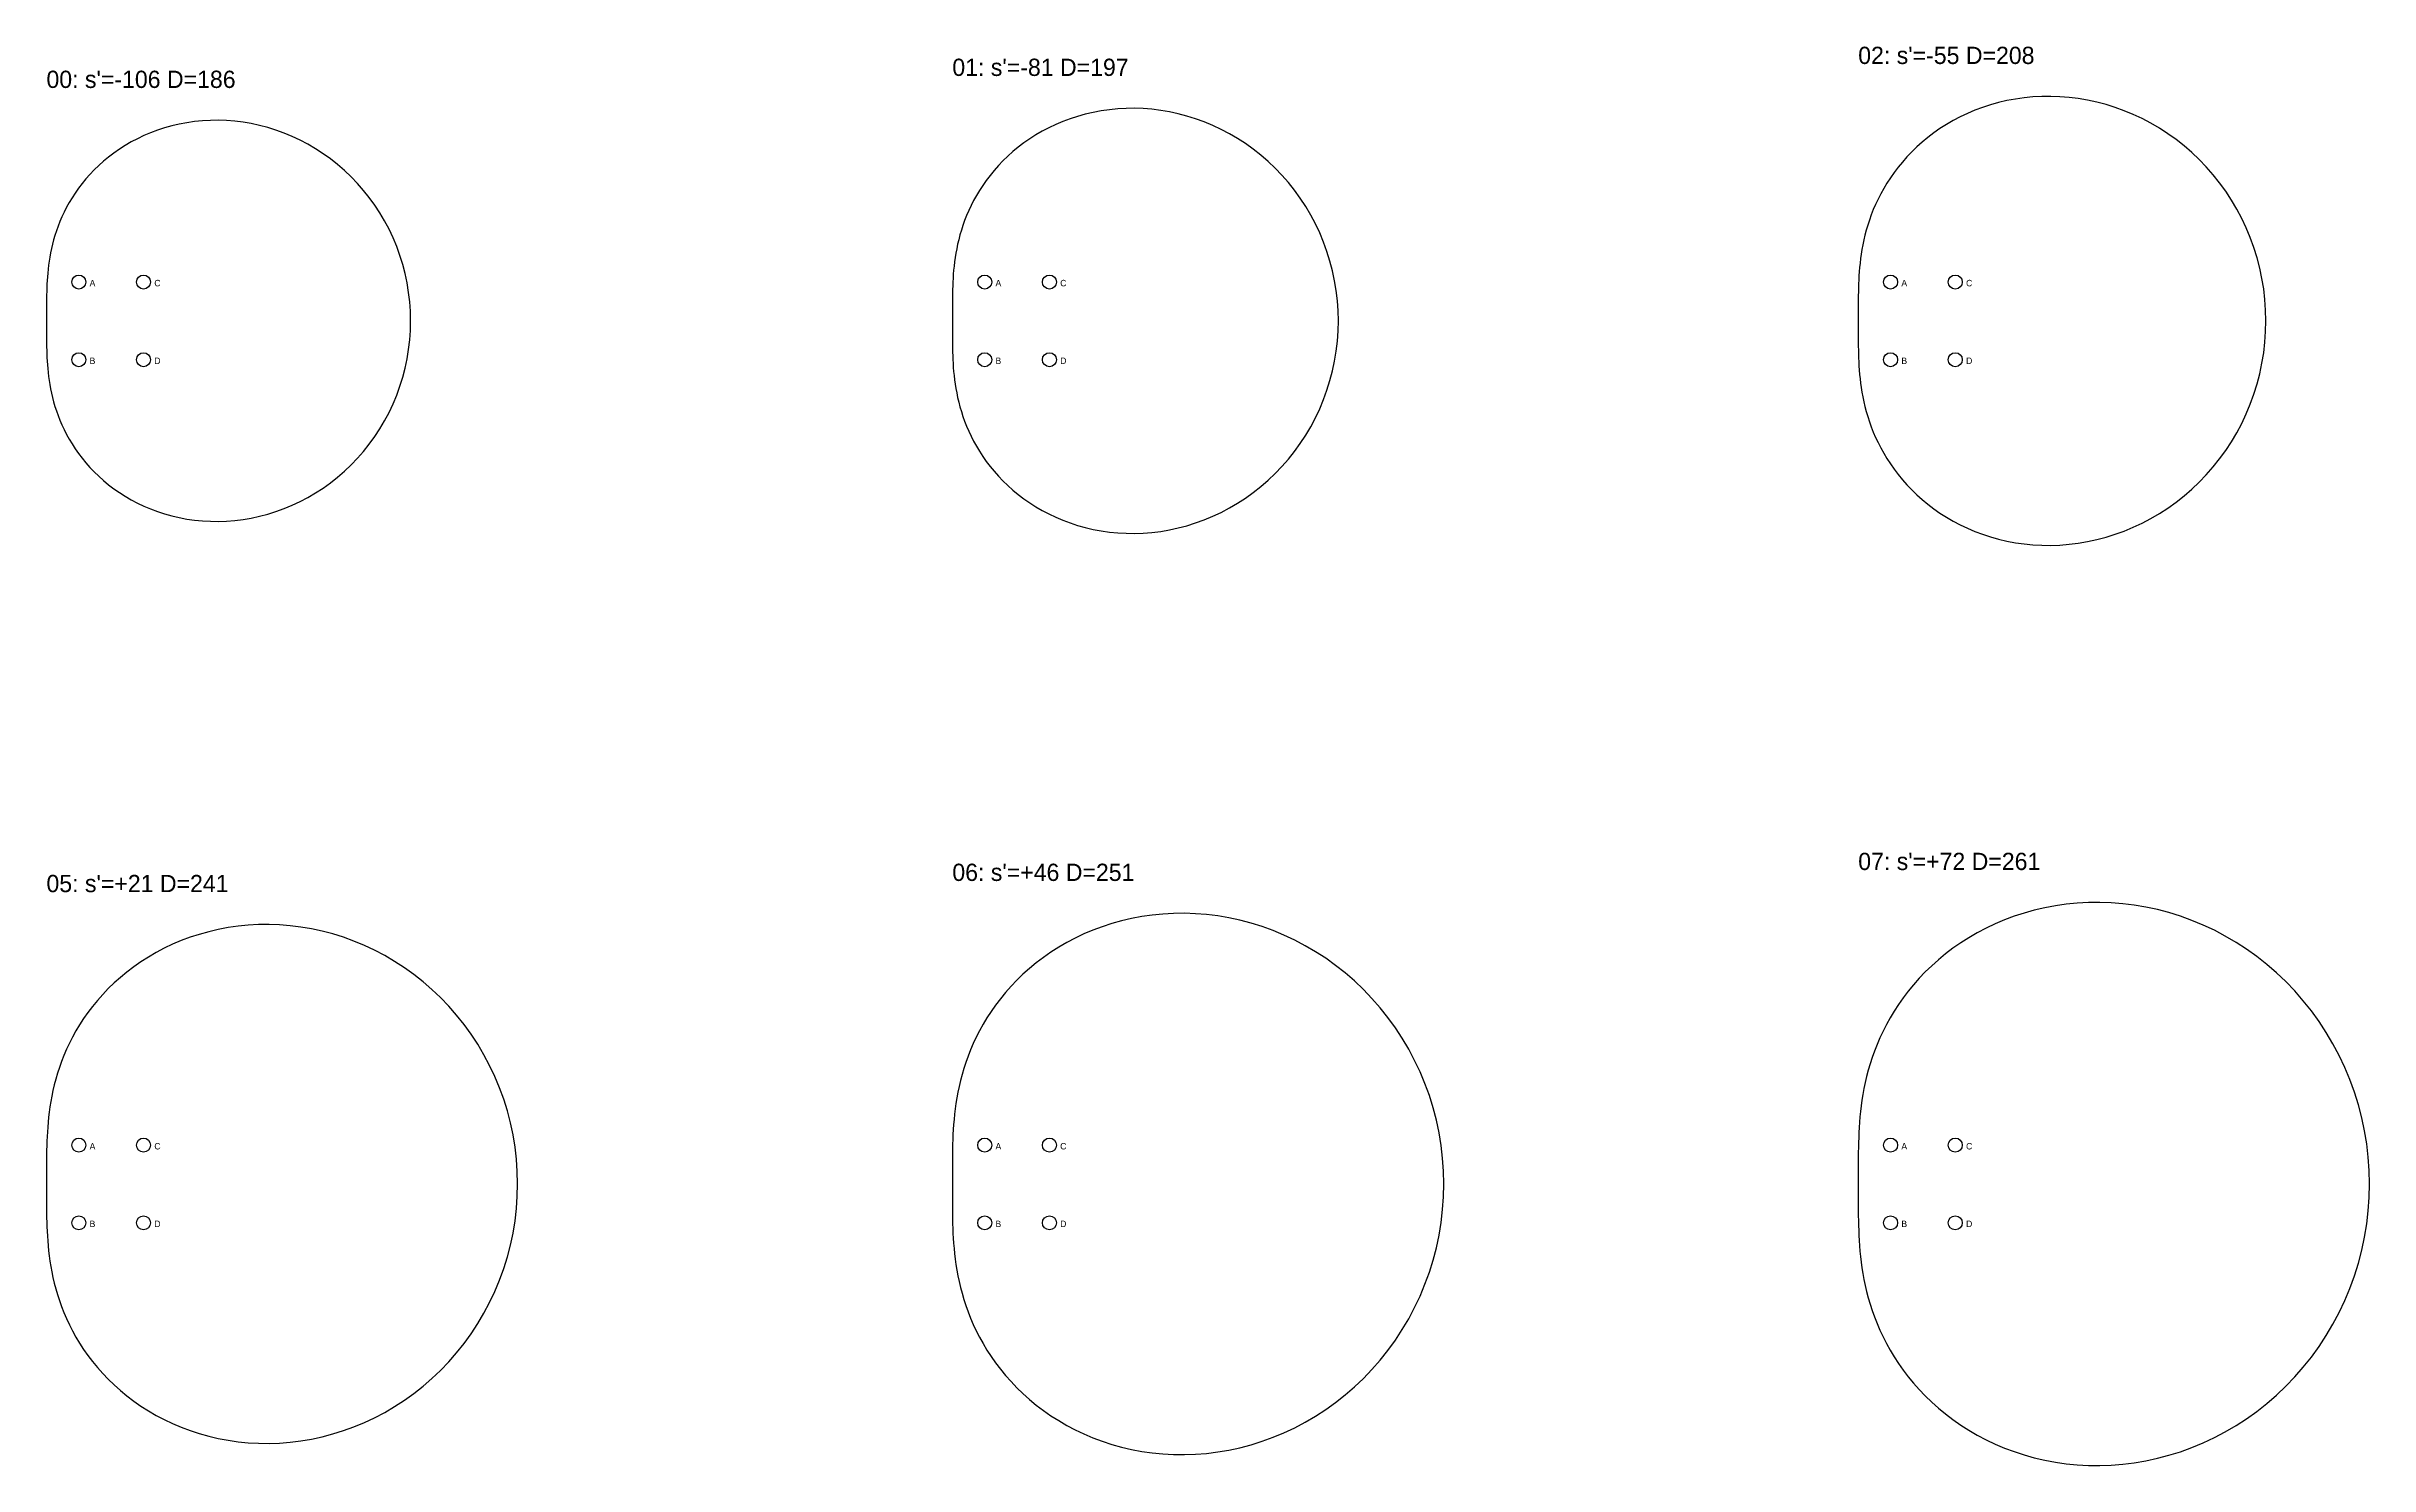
# Model space of a CAD drawing. Header units: millimetres. Extents: x 0 to 2007, y -5243 to 138.
# Drawn here: x 0 to 1077, y -530 to 127 of the extents above; entities that cross this region are included whole.
import ezdxf

# ---------------------------------------------------------------- set-up
doc = ezdxf.new("R2010")
doc.units = ezdxf.units.MM
for name, color, linetype in [('DOWEL', 5, 'CONTINUOUS'), ('SLAB_00', 2, 'CONTINUOUS'), ('SLAB_01', 3, 'CONTINUOUS'), ('SLAB_02', 4, 'CONTINUOUS'), ('SLAB_05', 7, 'CONTINUOUS'), ('SLAB_06', 2, 'CONTINUOUS'), ('SLAB_07', 3, 'CONTINUOUS'), ('TEXT', 1, 'CONTINUOUS')]:
    doc.layers.add(name, color=color, linetype=linetype)

msp = doc.modelspace()

# ---------------------------------------------------------------- linework, layer by layer
at = {"layer": 'DOWEL'}
for centre in [(15, 18), (45, 18), (435, 18), (465, 18), (855, 18), (885, 18), (15, -18), (45, -18), (435, -18), (465, -18), (855, -18), (885, -18), (15, -382), (45, -382), (435, -382), (465, -382), (855, -382), (885, -382), (15, -418), (45, -418), (435, -418), (465, -418), (855, -418), (885, -418)]:
    msp.add_circle(centre, 3.25, dxfattribs=at)
at = {"layer": 'SLAB_00'}
msp.add_lwpolyline([(168.852, 0), (168.749, 4.419), (168.441, 8.827), (167.928, 13.213), (167.213, 17.568), (166.297, 21.879), (165.183, 26.138), (163.874, 30.333), (162.375, 34.456), (160.689, 38.495), (158.823, 42.442), (156.781, 46.288), (154.57, 50.024), (152.196, 53.642), (149.666, 57.134), (146.988, 60.492), (144.169, 63.709), (141.219, 66.78), (138.144, 69.698), (134.954, 72.457), (131.659, 75.054), (128.267, 77.483), (124.787, 79.741), (121.23, 81.825), (117.605, 83.732), (113.923, 85.46), (110.191, 87.008), (106.422, 88.376), (102.623, 89.562), (98.806, 90.568), (94.979, 91.394), (91.153, 92.042), (87.335, 92.514), (83.536, 92.812), (79.763, 92.94), (76.026, 92.902), (72.333, 92.7), (68.691, 92.34), (65.108, 91.827), (61.591, 91.166), (58.146, 90.362), (54.781, 89.422), (51.499, 88.352), (48.308, 87.158), (45.211, 85.847), (42.213, 84.426), (39.318, 82.902), (36.529, 81.283), (33.849, 79.575), (31.281, 77.787), (28.825, 75.925), (26.485, 73.996), (24.259, 72.009), (22.149, 69.971), (20.155, 67.888), (18.276, 65.768), (16.51, 63.617), (14.857, 61.442), (13.315, 59.25), (11.881, 57.046), (10.553, 54.836), (9.328, 52.627), (8.202, 50.423), (7.173, 48.229), (6.236, 46.049), (5.386, 43.888), (4.621, 41.75), (3.936, 39.637), (3.325, 37.554), (2.785, 35.501), (2.311, 33.482), (1.897, 31.498), (1.54, 29.551), (1.234, 27.641), (0.975, 25.769), (0.758, 23.934), (0.578, 22.138), (0.432, 20.378), (0.316, 18.654), (0.224, 16.965), (0.154, 15.308), (0.101, 13.683), (0.063, 12.086), (0.037, 10.516), (0.02, 8.968), (0.01, 7.442), (0.004, 5.932), (0.001, 4.437), (0, 2.952), (0, 1.474), (0, 0), (0, -1.474), (0, -2.952), (0.001, -4.437), (0.004, -5.932), (0.01, -7.442), (0.02, -8.968), (0.037, -10.516), (0.063, -12.086), (0.101, -13.683), (0.154, -15.308), (0.224, -16.965), (0.316, -18.654), (0.432, -20.378), (0.578, -22.138), (0.758, -23.934), (0.975, -25.769), (1.234, -27.641), (1.54, -29.551), (1.897, -31.498), (2.311, -33.482), (2.785, -35.501), (3.325, -37.554), (3.936, -39.637), (4.621, -41.75), (5.386, -43.888), (6.236, -46.049), (7.173, -48.229), (8.202, -50.423), (9.328, -52.627), (10.553, -54.836), (11.881, -57.046), (13.315, -59.25), (14.857, -61.442), (16.51, -63.617), (18.276, -65.768), (20.155, -67.888), (22.149, -69.971), (24.259, -72.009), (26.485, -73.996), (28.825, -75.925), (31.281, -77.787), (33.849, -79.575), (36.529, -81.283), (39.318, -82.902), (42.213, -84.426), (45.211, -85.847), (48.308, -87.158), (51.499, -88.352), (54.781, -89.422), (58.146, -90.362), (61.591, -91.166), (65.108, -91.827), (68.691, -92.34), (72.333, -92.7), (76.026, -92.902), (79.763, -92.94), (83.536, -92.812), (87.335, -92.514), (91.153, -92.042), (94.979, -91.394), (98.806, -90.568), (102.623, -89.562), (106.422, -88.376), (110.191, -87.008), (113.923, -85.46), (117.605, -83.732), (121.23, -81.825), (124.787, -79.741), (128.267, -77.483), (131.659, -75.054), (134.954, -72.457), (138.144, -69.698), (141.219, -66.78), (144.169, -63.709), (146.988, -60.492), (149.666, -57.134), (152.196, -53.642), (154.57, -50.024), (156.781, -46.288), (158.823, -42.442), (160.689, -38.495), (162.375, -34.456), (163.874, -30.333), (165.183, -26.138), (166.297, -21.879), (167.213, -17.568), (167.928, -13.213), (168.441, -8.827), (168.749, -4.419)], close=True, dxfattribs=at)
at = {"layer": 'SLAB_01'}
msp.add_lwpolyline([(598.966, 0), (598.857, 4.683), (598.531, 9.355), (597.987, 14.005), (597.229, 18.62), (596.258, 23.19), (595.077, 27.704), (593.69, 32.15), (592.101, 36.52), (590.314, 40.801), (588.336, 44.985), (586.172, 49.061), (583.828, 53.021), (581.312, 56.855), (578.631, 60.556), (575.792, 64.115), (572.805, 67.526), (569.678, 70.78), (566.419, 73.873), (563.038, 76.798), (559.545, 79.55), (555.95, 82.124), (552.262, 84.517), (548.492, 86.726), (544.65, 88.747), (540.746, 90.579), (536.792, 92.22), (532.796, 93.669), (528.77, 94.927), (524.725, 95.993), (520.669, 96.868), (516.613, 97.555), (512.566, 98.055), (508.539, 98.372), (504.541, 98.507), (500.58, 98.466), (496.666, 98.253), (492.806, 97.871), (489.008, 97.328), (485.28, 96.627), (481.629, 95.775), (478.062, 94.779), (474.584, 93.644), (471.201, 92.379), (467.919, 90.989), (464.742, 89.483), (461.673, 87.868), (458.717, 86.152), (455.877, 84.342), (453.155, 82.446), (450.552, 80.472), (448.071, 78.429), (445.712, 76.323), (443.476, 74.162), (441.362, 71.954), (439.37, 69.707), (437.499, 67.427), (435.747, 65.122), (434.113, 62.799), (432.593, 60.463), (431.185, 58.121), (429.887, 55.779), (428.694, 53.443), (427.603, 51.118), (426.609, 48.807), (425.709, 46.517), (424.898, 44.251), (424.171, 42.012), (423.524, 39.803), (422.952, 37.628), (422.449, 35.488), (422.011, 33.385), (421.632, 31.321), (421.308, 29.297), (421.033, 27.312), (420.803, 25.368), (420.613, 23.464), (420.458, 21.598), (420.334, 19.771), (420.237, 17.981), (420.163, 16.225), (420.107, 14.503), (420.067, 12.81), (420.039, 11.145), (420.021, 9.506), (420.01, 7.887), (420.004, 6.287), (420.001, 4.702), (420, 3.129), (420, 1.562), (420, 0), (420, -1.562), (420, -3.129), (420.001, -4.702), (420.004, -6.287), (420.01, -7.887), (420.021, -9.506), (420.039, -11.145), (420.067, -12.81), (420.107, -14.503), (420.163, -16.225), (420.237, -17.981), (420.334, -19.771), (420.458, -21.598), (420.613, -23.464), (420.803, -25.368), (421.033, -27.312), (421.308, -29.297), (421.632, -31.321), (422.011, -33.385), (422.449, -35.488), (422.952, -37.628), (423.524, -39.803), (424.171, -42.012), (424.898, -44.251), (425.709, -46.517), (426.609, -48.807), (427.603, -51.118), (428.694, -53.443), (429.887, -55.779), (431.185, -58.121), (432.593, -60.463), (434.113, -62.799), (435.747, -65.122), (437.499, -67.427), (439.37, -69.707), (441.362, -71.954), (443.476, -74.162), (445.712, -76.323), (448.071, -78.429), (450.552, -80.472), (453.155, -82.446), (455.877, -84.342), (458.717, -86.152), (461.673, -87.868), (464.742, -89.483), (467.919, -90.989), (471.201, -92.379), (474.584, -93.644), (478.062, -94.779), (481.629, -95.775), (485.28, -96.627), (489.008, -97.328), (492.806, -97.871), (496.666, -98.253), (500.58, -98.466), (504.541, -98.507), (508.539, -98.372), (512.566, -98.055), (516.613, -97.555), (520.669, -96.868), (524.725, -95.993), (528.77, -94.927), (532.796, -93.669), (536.792, -92.22), (540.746, -90.579), (544.65, -88.747), (548.492, -86.726), (552.262, -84.517), (555.95, -82.124), (559.545, -79.55), (563.038, -76.798), (566.419, -73.873), (569.678, -70.78), (572.805, -67.526), (575.792, -64.115), (578.631, -60.556), (581.312, -56.855), (583.828, -53.021), (586.172, -49.061), (588.336, -44.985), (590.314, -40.801), (592.101, -36.52), (593.69, -32.15), (595.077, -27.704), (596.258, -23.19), (597.229, -18.62), (597.987, -14.005), (598.531, -9.355), (598.857, -4.683)], close=True, dxfattribs=at)
at = {"layer": 'SLAB_02'}
msp.add_lwpolyline([(1029.021, 0), (1028.906, 4.947), (1028.561, 9.881), (1027.987, 14.791), (1027.186, 19.666), (1026.16, 24.493), (1024.913, 29.26), (1023.448, 33.957), (1021.77, 38.571), (1019.883, 43.093), (1017.794, 47.512), (1015.508, 51.817), (1013.032, 56), (1010.375, 60.05), (1007.543, 63.958), (1004.545, 67.717), (1001.39, 71.319), (998.087, 74.757), (994.645, 78.023), (991.074, 81.112), (987.385, 84.019), (983.588, 86.738), (979.693, 89.266), (975.711, 91.598), (971.653, 93.733), (967.53, 95.668), (963.353, 97.401), (959.133, 98.932), (954.881, 100.26), (950.608, 101.386), (946.324, 102.311), (942.04, 103.036), (937.767, 103.564), (933.514, 103.898), (929.291, 104.042), (925.108, 103.998), (920.973, 103.773), (916.896, 103.37), (912.885, 102.796), (908.948, 102.055), (905.092, 101.156), (901.324, 100.103), (897.651, 98.905), (894.078, 97.569), (890.611, 96.101), (887.255, 94.511), (884.014, 92.805), (880.892, 90.992), (877.893, 89.08), (875.017, 87.078), (872.269, 84.994), (869.648, 82.835), (867.157, 80.611), (864.795, 78.329), (862.562, 75.997), (860.459, 73.623), (858.482, 71.215), (856.632, 68.781), (854.906, 66.327), (853.3, 63.86), (851.814, 61.386), (850.442, 58.913), (849.182, 56.446), (848.03, 53.989), (846.98, 51.55), (846.03, 49.131), (845.173, 46.737), (844.406, 44.372), (843.722, 42.039), (843.118, 39.742), (842.587, 37.482), (842.124, 35.261), (841.724, 33.081), (841.381, 30.942), (841.091, 28.847), (840.848, 26.793), (840.647, 24.782), (840.484, 22.812), (840.353, 20.882), (840.251, 18.991), (840.172, 17.137), (840.113, 15.317), (840.071, 13.53), (840.042, 11.772), (840.023, 10.04), (840.011, 8.33), (840.004, 6.641), (840.001, 4.967), (840, 3.304), (840, 1.65), (840, 0), (840, -1.65), (840, -3.304), (840.001, -4.967), (840.004, -6.641), (840.011, -8.33), (840.023, -10.04), (840.042, -11.772), (840.071, -13.53), (840.113, -15.317), (840.172, -17.137), (840.251, -18.991), (840.353, -20.882), (840.484, -22.812), (840.647, -24.782), (840.848, -26.793), (841.091, -28.847), (841.381, -30.942), (841.724, -33.081), (842.124, -35.261), (842.587, -37.482), (843.118, -39.742), (843.722, -42.039), (844.406, -44.372), (845.173, -46.737), (846.03, -49.131), (846.98, -51.55), (848.03, -53.989), (849.182, -56.446), (850.442, -58.913), (851.814, -61.386), (853.3, -63.86), (854.906, -66.327), (856.632, -68.781), (858.482, -71.215), (860.459, -73.623), (862.562, -75.997), (864.795, -78.329), (867.157, -80.611), (869.648, -82.835), (872.269, -84.994), (875.017, -87.078), (877.893, -89.08), (880.892, -90.992), (884.014, -92.805), (887.255, -94.511), (890.611, -96.101), (894.078, -97.569), (897.651, -98.905), (901.324, -100.103), (905.092, -101.156), (908.948, -102.055), (912.885, -102.796), (916.896, -103.37), (920.973, -103.773), (925.108, -103.998), (929.291, -104.042), (933.514, -103.898), (937.767, -103.564), (942.04, -103.036), (946.324, -102.311), (950.608, -101.386), (954.881, -100.26), (959.133, -98.932), (963.353, -97.401), (967.53, -95.668), (971.653, -93.733), (975.711, -91.598), (979.693, -89.266), (983.588, -86.738), (987.385, -84.019), (991.074, -81.112), (994.645, -78.023), (998.087, -74.757), (1001.39, -71.319), (1004.545, -67.717), (1007.543, -63.958), (1010.375, -60.05), (1013.032, -56), (1015.508, -51.817), (1017.794, -47.512), (1019.883, -43.093), (1021.77, -38.571), (1023.448, -33.957), (1024.913, -29.26), (1026.16, -24.493), (1027.186, -19.666), (1027.987, -14.791), (1028.561, -9.881), (1028.906, -4.947)], close=True, dxfattribs=at)
at = {"layer": 'SLAB_05'}
msp.add_lwpolyline([(218.444, -400), (218.311, -394.283), (217.912, -388.581), (217.249, -382.906), (216.323, -377.273), (215.138, -371.695), (213.696, -366.185), (212.003, -360.758), (210.064, -355.425), (207.883, -350.199), (205.469, -345.092), (202.827, -340.117), (199.966, -335.284), (196.895, -330.603), (193.623, -326.086), (190.158, -321.742), (186.512, -317.579), (182.694, -313.607), (178.717, -309.832), (174.59, -306.262), (170.327, -302.903), (165.938, -299.76), (161.437, -296.839), (156.835, -294.144), (152.146, -291.676), (147.381, -289.441), (142.554, -287.438), (137.678, -285.669), (132.764, -284.134), (127.825, -282.833), (122.875, -281.764), (117.924, -280.926), (112.985, -280.315), (108.07, -279.929), (103.19, -279.763), (98.355, -279.813), (93.577, -280.074), (88.866, -280.539), (84.23, -281.203), (79.68, -282.059), (75.224, -283.098), (70.869, -284.315), (66.624, -285.699), (62.496, -287.244), (58.489, -288.94), (54.611, -290.778), (50.866, -292.749), (47.258, -294.844), (43.791, -297.054), (40.468, -299.367), (37.291, -301.776), (34.263, -304.271), (31.384, -306.842), (28.654, -309.479), (26.074, -312.174), (23.643, -314.917), (21.359, -317.699), (19.221, -320.513), (17.226, -323.349), (15.371, -326.2), (13.653, -329.058), (12.068, -331.917), (10.612, -334.768), (9.28, -337.607), (8.067, -340.426), (6.968, -343.222), (5.979, -345.988), (5.092, -348.721), (4.302, -351.417), (3.603, -354.072), (2.989, -356.684), (2.454, -359.251), (1.992, -361.77), (1.596, -364.241), (1.261, -366.663), (0.98, -369.036), (0.748, -371.361), (0.559, -373.637), (0.408, -375.867), (0.29, -378.053), (0.199, -380.196), (0.131, -382.298), (0.082, -384.364), (0.048, -386.396), (0.026, -388.398), (0.013, -390.373), (0.005, -392.326), (0.002, -394.26), (0, -396.181), (0, -398.093), (0, -400), (0, -401.907), (0, -403.819), (0.002, -405.74), (0.005, -407.674), (0.013, -409.627), (0.026, -411.602), (0.048, -413.604), (0.082, -415.636), (0.131, -417.702), (0.199, -419.804), (0.29, -421.947), (0.408, -424.133), (0.559, -426.363), (0.748, -428.639), (0.98, -430.964), (1.261, -433.337), (1.596, -435.759), (1.992, -438.23), (2.454, -440.749), (2.989, -443.316), (3.603, -445.928), (4.302, -448.583), (5.092, -451.279), (5.979, -454.012), (6.968, -456.778), (8.067, -459.574), (9.28, -462.393), (10.612, -465.232), (12.068, -468.083), (13.653, -470.942), (15.371, -473.8), (17.226, -476.651), (19.221, -479.487), (21.359, -482.301), (23.643, -485.083), (26.074, -487.826), (28.654, -490.521), (31.384, -493.158), (34.263, -495.729), (37.291, -498.224), (40.468, -500.633), (43.791, -502.946), (47.258, -505.156), (50.866, -507.251), (54.611, -509.222), (58.489, -511.06), (62.496, -512.756), (66.624, -514.301), (70.869, -515.685), (75.224, -516.902), (79.68, -517.941), (84.23, -518.797), (88.866, -519.461), (93.577, -519.926), (98.355, -520.187), (103.19, -520.237), (108.07, -520.071), (112.985, -519.685), (117.924, -519.074), (122.875, -518.236), (127.825, -517.167), (132.764, -515.866), (137.678, -514.331), (142.554, -512.562), (147.381, -510.559), (152.146, -508.324), (156.835, -505.856), (161.437, -503.161), (165.938, -500.24), (170.327, -497.097), (174.59, -493.738), (178.717, -490.168), (182.694, -486.393), (186.512, -482.421), (190.158, -478.258), (193.623, -473.914), (196.895, -469.397), (199.966, -464.716), (202.827, -459.883), (205.469, -454.908), (207.883, -449.801), (210.064, -444.575), (212.003, -439.242), (213.696, -433.815), (215.138, -428.305), (216.323, -422.727), (217.249, -417.094), (217.912, -411.419), (218.311, -405.717)], close=True, dxfattribs=at)
at = {"layer": 'SLAB_06'}
msp.add_lwpolyline([(647.879, -400), (647.74, -394.037), (647.324, -388.088), (646.632, -382.168), (645.666, -376.291), (644.43, -370.472), (642.926, -364.725), (641.16, -359.063), (639.136, -353.499), (636.862, -348.048), (634.343, -342.721), (631.587, -337.53), (628.603, -332.488), (625.399, -327.606), (621.985, -322.894), (618.371, -318.362), (614.567, -314.019), (610.585, -309.875), (606.436, -305.937), (602.131, -302.213), (597.683, -298.709), (593.105, -295.431), (588.41, -292.384), (583.609, -289.571), (578.717, -286.998), (573.747, -284.665), (568.711, -282.576), (563.624, -280.73), (558.498, -279.129), (553.346, -277.772), (548.182, -276.657), (543.017, -275.783), (537.865, -275.146), (532.738, -274.743), (527.647, -274.57), (522.603, -274.622), (517.619, -274.894), (512.704, -275.38), (507.868, -276.072), (503.122, -276.965), (498.473, -278.049), (493.93, -279.318), (489.502, -280.763), (485.195, -282.374), (481.015, -284.143), (476.97, -286.061), (473.063, -288.117), (469.299, -290.303), (465.682, -292.607), (462.216, -295.021), (458.902, -297.534), (455.743, -300.136), (452.739, -302.818), (449.892, -305.569), (447.201, -308.38), (444.664, -311.242), (442.282, -314.145), (440.051, -317.08), (437.97, -320.038), (436.035, -323.013), (434.242, -325.994), (432.589, -328.976), (431.07, -331.951), (429.68, -334.912), (428.415, -337.853), (427.269, -340.77), (426.237, -343.655), (425.311, -346.506), (424.488, -349.319), (423.759, -352.089), (423.118, -354.813), (422.56, -357.491), (422.078, -360.119), (421.665, -362.697), (421.315, -365.223), (421.023, -367.699), (420.781, -370.124), (420.584, -372.499), (420.426, -374.825), (420.302, -377.105), (420.207, -379.34), (420.136, -381.534), (420.085, -383.689), (420.05, -385.808), (420.027, -387.897), (420.013, -389.957), (420.005, -391.994), (420.002, -394.012), (420, -396.016), (420, -398.011), (420, -400), (420, -401.989), (420, -403.984), (420.002, -405.988), (420.005, -408.006), (420.013, -410.043), (420.027, -412.103), (420.05, -414.192), (420.085, -416.311), (420.136, -418.466), (420.207, -420.66), (420.302, -422.895), (420.426, -425.175), (420.584, -427.501), (420.781, -429.876), (421.023, -432.301), (421.315, -434.777), (421.665, -437.303), (422.078, -439.881), (422.56, -442.509), (423.118, -445.187), (423.759, -447.911), (424.488, -450.681), (425.311, -453.494), (426.237, -456.345), (427.269, -459.23), (428.415, -462.147), (429.68, -465.088), (431.07, -468.049), (432.589, -471.024), (434.242, -474.006), (436.035, -476.987), (437.97, -479.962), (440.051, -482.92), (442.282, -485.855), (444.664, -488.758), (447.201, -491.62), (449.892, -494.431), (452.739, -497.182), (455.743, -499.864), (458.902, -502.466), (462.216, -504.979), (465.682, -507.393), (469.299, -509.697), (473.063, -511.883), (476.97, -513.939), (481.015, -515.857), (485.195, -517.626), (489.502, -519.237), (493.93, -520.682), (498.473, -521.951), (503.122, -523.035), (507.868, -523.928), (512.704, -524.62), (517.619, -525.106), (522.603, -525.378), (527.647, -525.43), (532.738, -525.257), (537.865, -524.854), (543.017, -524.217), (548.182, -523.343), (553.346, -522.228), (558.498, -520.871), (563.624, -519.27), (568.711, -517.424), (573.747, -515.335), (578.717, -513.002), (583.609, -510.429), (588.41, -507.616), (593.105, -504.569), (597.683, -501.291), (602.131, -497.787), (606.436, -494.063), (610.585, -490.125), (614.567, -485.981), (618.371, -481.638), (621.985, -477.106), (625.399, -472.394), (628.603, -467.512), (631.587, -462.47), (634.343, -457.279), (636.862, -451.952), (639.136, -446.501), (641.16, -440.937), (642.926, -435.275), (644.43, -429.528), (645.666, -423.709), (646.632, -417.832), (647.324, -411.912), (647.74, -405.963)], close=True, dxfattribs=at)
at = {"layer": 'SLAB_07'}
msp.add_lwpolyline([(1077.066, -400), (1076.922, -393.796), (1076.489, -387.607), (1075.769, -381.449), (1074.765, -375.335), (1073.478, -369.282), (1071.914, -363.303), (1070.076, -357.412), (1067.971, -351.625), (1065.605, -345.953), (1062.985, -340.411), (1060.118, -335.012), (1057.014, -329.766), (1053.681, -324.687), (1050.129, -319.785), (1046.369, -315.07), (1042.412, -310.553), (1038.269, -306.242), (1033.952, -302.145), (1029.474, -298.271), (1024.847, -294.625), (1020.084, -291.215), (1015.199, -288.045), (1010.206, -285.119), (1005.116, -282.442), (999.946, -280.015), (994.707, -277.842), (989.415, -275.922), (984.082, -274.256), (978.722, -272.844), (973.35, -271.684), (967.977, -270.774), (962.617, -270.112), (957.283, -269.693), (951.987, -269.513), (946.74, -269.568), (941.555, -269.85), (936.441, -270.356), (931.411, -271.076), (926.473, -272.004), (921.637, -273.133), (916.911, -274.453), (912.304, -275.955), (907.823, -277.632), (903.475, -279.472), (899.267, -281.467), (895.202, -283.606), (891.286, -285.88), (887.524, -288.277), (883.918, -290.789), (880.471, -293.403), (877.184, -296.11), (874.059, -298.9), (871.097, -301.762), (868.297, -304.686), (865.659, -307.663), (863.18, -310.683), (860.86, -313.737), (858.694, -316.815), (856.681, -319.909), (854.817, -323.011), (853.096, -326.113), (851.516, -329.207), (850.071, -332.288), (848.755, -335.348), (847.562, -338.382), (846.488, -341.384), (845.526, -344.35), (844.668, -347.275), (843.91, -350.157), (843.244, -352.992), (842.663, -355.777), (842.162, -358.511), (841.732, -361.193), (841.368, -363.821), (841.064, -366.397), (840.812, -368.919), (840.607, -371.39), (840.443, -373.81), (840.314, -376.182), (840.216, -378.507), (840.142, -380.789), (840.089, -383.031), (840.052, -385.236), (840.028, -387.409), (840.014, -389.552), (840.006, -391.671), (840.002, -393.771), (840, -395.856), (840, -397.93), (840, -400), (840, -402.07), (840, -404.144), (840.002, -406.229), (840.006, -408.329), (840.014, -410.448), (840.028, -412.591), (840.052, -414.764), (840.089, -416.969), (840.142, -419.211), (840.216, -421.493), (840.314, -423.818), (840.443, -426.19), (840.607, -428.61), (840.812, -431.081), (841.064, -433.603), (841.368, -436.179), (841.732, -438.807), (842.162, -441.489), (842.663, -444.223), (843.244, -447.008), (843.91, -449.843), (844.668, -452.725), (845.526, -455.65), (846.488, -458.616), (847.562, -461.618), (848.755, -464.652), (850.071, -467.712), (851.516, -470.793), (853.096, -473.887), (854.817, -476.989), (856.681, -480.091), (858.694, -483.185), (860.86, -486.263), (863.18, -489.317), (865.659, -492.337), (868.297, -495.314), (871.097, -498.238), (874.059, -501.1), (877.184, -503.89), (880.471, -506.597), (883.918, -509.211), (887.524, -511.723), (891.286, -514.12), (895.202, -516.394), (899.267, -518.533), (903.475, -520.528), (907.823, -522.368), (912.304, -524.045), (916.911, -525.547), (921.637, -526.867), (926.473, -527.996), (931.411, -528.924), (936.441, -529.644), (941.555, -530.15), (946.74, -530.432), (951.987, -530.487), (957.283, -530.307), (962.617, -529.888), (967.977, -529.226), (973.35, -528.316), (978.722, -527.156), (984.082, -525.744), (989.415, -524.078), (994.707, -522.158), (999.946, -519.985), (1005.116, -517.558), (1010.206, -514.881), (1015.199, -511.955), (1020.084, -508.785), (1024.847, -505.375), (1029.474, -501.729), (1033.952, -497.855), (1038.269, -493.758), (1042.412, -489.447), (1046.369, -484.93), (1050.129, -480.215), (1053.681, -475.313), (1057.014, -470.234), (1060.118, -464.988), (1062.985, -459.589), (1065.605, -454.047), (1067.971, -448.375), (1070.076, -442.588), (1071.914, -436.697), (1073.478, -430.718), (1074.765, -424.665), (1075.769, -418.551), (1076.489, -412.393), (1076.922, -406.204)], close=True, dxfattribs=at)

# ---------------------------------------------------------------- texts
at = {"layer": 'DOWEL'}
for s, p in [('A', (20, 16)), ('C', (50, 16)), ('A', (440, 16)), ('C', (470, 16)), ('A', (860, 16)), ('C', (890, 16)), ('B', (20, -20)), ('D', (50, -20)), ('B', (440, -20)), ('D', (470, -20)), ('B', (860, -20)), ('D', (890, -20)), ('A', (20, -384)), ('C', (50, -384)), ('A', (440, -384)), ('C', (470, -384)), ('A', (860, -384)), ('C', (890, -384)), ('B', (20, -420)), ('D', (50, -420)), ('B', (440, -420)), ('D', (470, -420)), ('B', (860, -420)), ('D', (890, -420))]:
    msp.add_text(s, height=3, dxfattribs=at).set_placement(p)
at = {"layer": 'TEXT'}
for s, p in [("01: s'=-81 D=197", (420, 113.507)), ("02: s'=-55 D=208", (840, 119.042)), ("00: s'=-106 D=186", (0, 107.94)), ("07: s'=+72 D=261", (840, -254.513)), ("05: s'=+21 D=241", (0, -264.763)), ("06: s'=+46 D=251", (420, -259.57))]:
    msp.add_text(s, height=8, dxfattribs=at).set_placement(p)

doc.saveas('drawing.dxf')
